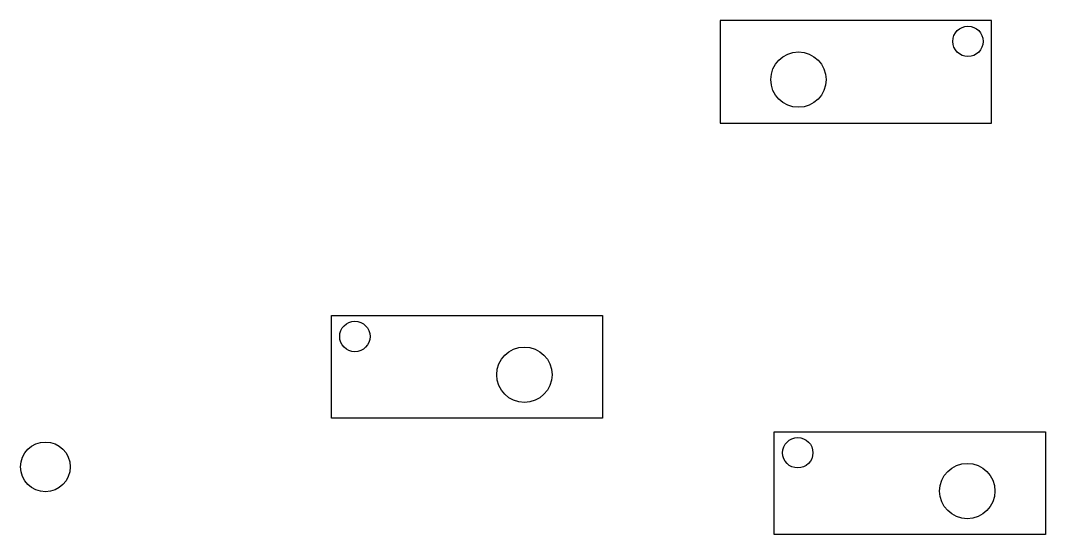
# Model space of a CAD drawing. Header units: millimetres. Extents: x -90 to 695, y 128 to 521.
import ezdxf

# ---------------------------------------------------------------- set-up
doc = ezdxf.new("R2010")
doc.units = ezdxf.units.MM
doc.styles.get("Standard").update_dxf_attribs({"font": 'arial.ttf'})

# ---------------------------------------------------------------- blocks, each defined once
blk = doc.blocks.new('block1-xyz')
blk.add_lwpolyline([(653.64, 521.26), (445.92, 521.26), (445.92, 442.7), (653.64, 442.7)], close=True)
for centre, radius in [((635.67, 505.28), 11.63), ((505.84, 475.99), 21.19)]:
    blk.add_circle(centre, radius)
blk.add_attdef('COMPONENT', (607.78, 452.97), '', height=2.5)
blk = doc.blocks.new('block2-zxy')
blk.add_lwpolyline([(487.31, 206.22), (695.03, 206.22), (695.03, 127.66), (487.31, 127.66)], close=True)
for centre, radius in [((505.29, 190.24), 11.63), ((635.11, 160.95), 21.19)]:
    blk.add_circle(centre, radius)
blk.add_attdef('COMPONENT', (550.57, 140.4), '', height=2.5)

msp = doc.modelspace()

# ---------------------------------------------------------------- linework, layer by layer
msp.add_lwpolyline([(148.15, 295.26), (355.87, 295.26), (355.87, 216.7), (148.15, 216.7)], close=True)
for centre, radius in [((166.12, 279.29), 11.63), ((295.95, 249.99), 21.19), ((-70.89, 179.42), 19.06)]:
    msp.add_circle(centre, radius)

# ---------------------------------------------------------------- block references
for name in ['block1-xyz', 'block2-zxy']:
    msp.add_blockref(name, (0, 0))

doc.saveas('drawing.dxf')
